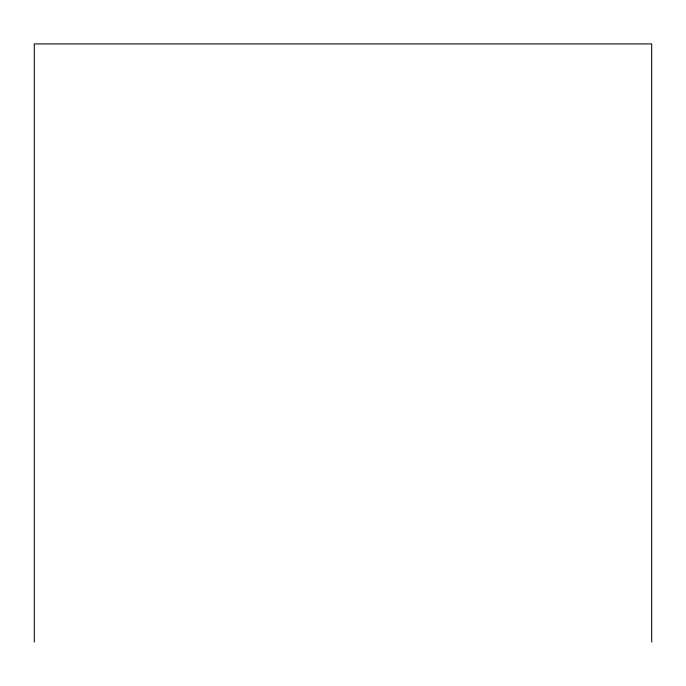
<?xml version="1.0" encoding="UTF-8"?>
<svg xmlns="http://www.w3.org/2000/svg" width="686" height="686" viewBox="0 0 686 686"><rect width="100%" height="100%" fill="white"/><g stroke="black" fill="none" stroke-linecap="round" stroke-linejoin="round"><path stroke-width="1.03" d="M651.7 642.079L651.7 43.921L34.3 43.921L34.3 642.079"/></g></svg>
